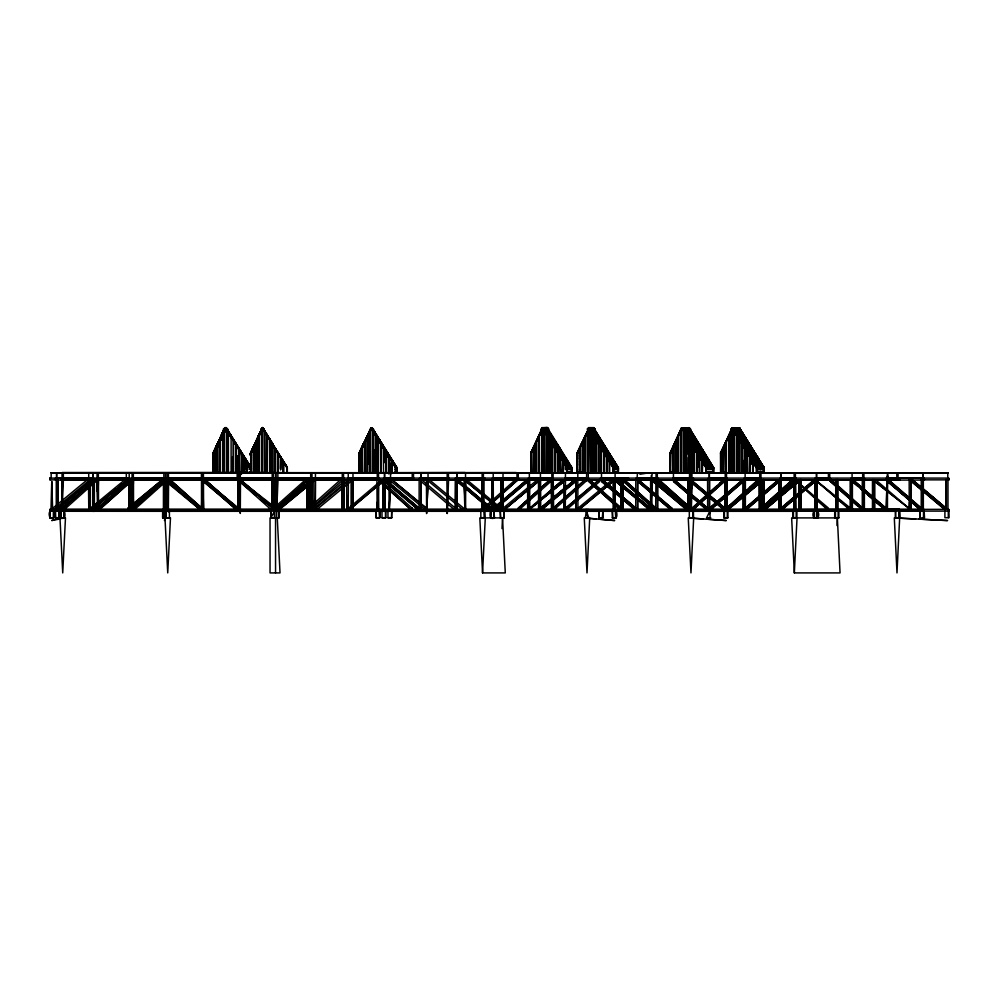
<?xml version="1.0" encoding="UTF-8"?>
<svg xmlns="http://www.w3.org/2000/svg" width="999" height="999" viewBox="0 0 999 999"><rect width="100%" height="100%" fill="white"/><g stroke="black" fill="none" stroke-linecap="round" stroke-linejoin="round"><path stroke-width="1.5" d="M948.463 479.82L948.463 478.096L49.975 478.096L49.975 479.857L56.294 479.857M50.1 517.694L49.975 509.328L56.294 509.328M51.161 478.096L51.174 472.814L52.485 472.814M56.269 511.313L56.269 478.309M57.93 472.914L56.606 472.814L56.606 477.997L57.93 478.096M58.879 517.907L58.991 511.313L58.991 517.907L55.332 517.907M64.373 517.694L64.236 511.088L64.261 517.694C62.188 500.312 68.931 522.502 60.752 517.694L60.752 511.063L60.752 517.907M63.474 508.079L63.474 510.427L63.412 508.079L63.387 510.414L96.728 480.681M63.362 478.096L63.362 472.814L62.05 472.814L62.05 478.096M88.711 472.814L88.736 478.096M97.415 491.595L96.691 478.096L98.476 478.096L98.501 510.427L131.818 480.681L98.414 510.414M128.896 482.817L128.859 509.815L128.921 479.82M131.731 480.756L131.781 478.409L131.781 480.756L131.756 478.421L98.414 508.141L131.781 478.409L98.451 508.079L98.451 510.427L98.501 508.079M133.541 510.427L133.541 508.079L133.541 510.427L166.796 480.681M164.298 478.346L164.298 480.044M165.335 484.09L165.335 481.093L165.185 509.815M166.783 479.857C165.31 477.235 170.13 477.385 168.606 479.82M166.821 480.756L166.758 478.409M169.418 517.694L169.418 511.126M190.772 499.213L201.498 508.254L201.498 479.82M201.873 510.414L201.835 508.079L168.544 478.409L201.873 508.141L201.873 510.414L168.506 480.681L168.544 478.409L168.506 480.681M203.446 478.096L202.123 478.096L201.786 472.814L202.123 511.088L202.722 478.096L203.596 511.088L203.421 472.814M219.88 472.814L220.005 441.82M224.101 472.827L224.113 451.436M224.388 472.814L224.375 432.555M226.736 431.281L227.21 472.814M228.034 431.256L228.284 472.814M236.888 510.427L236.9 508.079L203.596 478.409L203.596 480.756L203.596 478.409L236.925 508.141L236.925 510.414L203.559 480.681M238.474 472.814L238.474 478.096L239.398 478.096L239.373 472.814L239.398 478.096M238.649 480.756L238.649 478.409L271.978 508.141M239.148 472.814L238.661 448.426M239.573 481.318L239.573 509.815L239.573 481.318L248.763 489.135M241.733 472.814L241.733 453.384L241.733 472.814L244.455 472.727M243.144 465.284L242.782 457.167L242.782 465.696M244.443 472.814L244.443 457.767L244.455 472.814L247.228 472.727L247.29 462.35M251.111 472.702L251.111 452.984L251.111 472.702L251.149 453.096L262.4 428.159L287.213 467.807L287.125 472.702M253.996 472.702L253.996 446.815L253.871 472.702L253.833 447.09L253.833 451.61M256.706 440.909L256.706 472.702L256.706 440.909L262.337 428.121L287.35 467.42L277.11 452.322M272.19 478.096L272.19 472.814M307.005 480.756L273.664 510.427L273.664 478.096M274.575 479.857L274.588 478.121M274.962 462.038L274.962 448.326L274.987 472.702M275.699 472.914L275.699 478.096L275.674 472.814M276.76 511.276L276.661 517.907M276.76 480.069L276.76 478.346M277.272 517.907L280.02 572.914L270.042 572.914L270.042 517.907L278.983 517.907L279.008 511.126L279.008 517.694L278.846 511.088L278.883 517.694L270.991 517.907M280.394 468.444L280.394 457.092M280.756 469.692L280.756 457.654L280.482 469.742M307.005 509.59L306.93 478.096L306.93 509.59M308.666 508.141L308.766 478.096L308.691 510.427M310.452 481.318L310.414 509.815L310.389 479.82M311.988 478.096L311.988 472.814M312.138 509.815L312.175 479.82L312.138 510.564M343.681 509.59L343.681 478.096L342.058 478.096L342.033 509.59L342.058 478.096L343.781 478.121L343.781 509.59L343.519 472.814M353.196 509.59L353.196 478.096M369.18 433.004L359.553 453.196L359.49 472.814L359.49 453.084L366.558 437.112L367.794 437.112L370.392 430.169L364.598 442.395L371.341 428.209L396.628 467.982L396.628 472.814L396.578 467.982L371.94 428.271L382.093 444.88M361.975 447.714L361.963 472.814L361.975 447.714L359.503 453.084L365.322 441.009M367.27 436.201L367.27 472.814L367.395 435.926M370.479 429.233L370.479 472.814L370.367 429.458L371.278 428.209L367.407 437.112L369.318 433.329M380.744 444.218L380.744 472.814L380.607 444.018M382.929 509.815L382.929 479.82M384.565 478.096L384.54 472.814M384.815 509.815L384.815 481.318L418.082 509.552L384.815 481.418M378.846 478.409L378.708 480.756L411.925 510.427L412.05 508.079L412.05 510.427L378.846 480.756M413.524 478.096L413.524 472.814M420.904 509.815L420.904 479.82M428.059 478.096L428.034 472.814M448.476 478.096L448.451 472.814M457.005 472.914L457.005 478.096L456.98 472.814M465.546 478.096L465.522 472.814M483.429 478.096L483.404 472.814M484.403 511.088L484.677 517.694L480.831 517.694M491.583 510.564L491.583 508.254L458.279 480.132M494.455 517.907L494.068 511.313L494.068 517.907M500.337 517.907L500.312 511.088L500.699 517.694M501.473 479.595L501.473 509.59L501.51 479.62M503.221 508.091L503.221 478.096M502.01 528.608L502.534 517.907L505.282 572.914L482.554 572.914L479.82 517.907L504.17 517.907L504.083 511.088M516.982 472.814L517.007 478.096M527.834 509.815L527.834 481.318M529.395 509.815L529.395 479.82M531.043 472.702L531.018 453.096L536.038 442.282L531.293 453.096M538.648 479.595L538.648 509.59L538.673 479.62M540.384 509.59L540.434 477.997M551.685 509.59L551.485 478.096L551.485 509.59M553.234 509.59L553.234 478.096L553.434 508.091L586.55 478.421L553.209 508.141L553.234 510.427L586.525 480.756L586.301 478.121M557.966 453.471L557.954 472.702L557.954 453.471M563.249 472.702L563.261 462.038L563.274 472.702L567.594 472.664M577.934 509.59L577.797 472.102M588.199 472.814L588.711 428.334L590.659 431.456L590.634 472.814M590.496 431.256L590.484 472.814L590.496 431.256L590.746 472.814L590.896 431.843M613.573 509.59L613.573 503.596M613.573 500.599L613.573 491.595M613.573 488.598L613.386 480.956L578.908 509.59M615.072 509.59L615.072 478.096L615.309 509.59M612.449 511.063L612.35 517.907C621.453 522.165 613.711 500.087 615.846 517.907M621.003 509.59L621.253 478.096L621.253 508.091L588.049 478.409L621.003 508.079L621.003 510.427L588.049 480.756L621.028 510.414M622.989 509.59L622.989 478.096M635.764 509.815L635.789 479.82M637.499 509.815L637.499 479.82M655.694 509.59L655.943 478.096M656.031 472.814L656.056 478.096M657.33 478.096L657.33 472.814M657.429 509.59L657.429 478.096L655.719 478.121M673.139 446.815L673.114 472.702L673.051 447.09L675.486 441.708L675.499 472.702M675.474 472.702L675.486 441.708L673.014 447.09L673.039 472.702M692.782 517.907L693.381 511.088L693.418 517.907M709.327 509.815L709.327 479.82M723.176 447.989L723.164 472.814L723.638 446.953L723.626 472.814M725.187 481.093L725.187 509.59L725.224 472.814L726.523 472.914L726.498 478.096M725.861 442.095L725.848 472.814L726.335 441.058L726.323 472.814M726.56 509.59L726.56 478.096L726.872 508.091M726.885 506.593L726.885 479.595M739.06 466.62L739.023 438.748M742.257 444.817L742.245 472.814L741.77 444.043L741.733 472.814L741.92 444.218M745.067 509.815L745.067 479.82M752.397 463.936L752.397 460.989M755.094 456.531L754.632 452.784L755.094 453.583M759.627 509.59L759.315 478.096L759.315 509.59M761.051 509.59L761.051 478.096L761.363 508.091L786.213 485.564L761.338 508.141M762.137 508.091L761.825 481.031L727.747 509.602M763.548 509.59L763.548 479.595M763.835 506.593L763.835 479.595M792.756 517.907L792.731 511.088L793.481 511.088L793.443 517.907M794.155 509.59L794.13 472.814M796.902 517.907L796.927 511.088M798.825 509.59L798.825 479.595M800.536 479.62L800.524 509.59L800.499 479.595M800.848 509.59L800.848 479.595M817.869 511.276C821.952 520.566 809.764 520.604 813.735 511.313L814.485 511.313L814.485 517.907M816.533 472.914L816.533 478.096L815.259 478.096L816.533 477.997L816.508 472.814M817.207 517.694L817.17 511.313L817.906 511.313L817.919 517.907M829.719 478.096L829.719 472.814M837.849 509.59L837.849 479.595M836.987 525.549L837.362 517.907L840.059 572.914L794.342 572.914L791.645 517.907L838.873 517.907L838.848 511.063M850.636 510.564L850.624 479.82M852.085 478.096L852.085 472.914L850.798 472.814M852.322 481.318L852.322 509.815L852.347 481.343L884.577 509.552M864.01 511.088L863.923 472.814M864.385 511.088L864.385 478.096L862.287 478.096L862.287 511.088M887.462 509.777L887.499 475.949L885.813 509.777M887.562 472.914L887.562 478.096L887.537 472.814M895.529 517.694L895.529 511.088L895.529 517.694L899.712 517.694L899.5 509.328L899.712 517.694M899.687 479.857L899.5 478.096L899.687 479.857L60.839 479.857M920.191 517.907L920.229 511.313L920.191 517.907L924.387 517.907L924.175 509.552L924.387 517.907M922.926 472.914L922.926 478.096L922.914 472.814M923.638 511.351L923.6 517.907L923.638 511.351L924.35 511.313L898.975 511.088L898.975 517.694M945.928 479.595L945.928 509.59L945.953 479.62M946.278 508.091L946.278 479.595M378.708 480.756L378.721 478.409L412.05 508.079M465.596 509.59L465.659 478.096L464.872 509.59L464.21 487.1M671.703 510.564L671.94 508.254L638.686 480.119M701.985 461.451L701.972 472.702L701.985 461.451L702.235 472.714L702.497 462.25M709.327 510.564L709.327 508.254L742.195 480.132M921.215 510.564L921.228 508.254L921.215 510.564L887.449 481.418L897.114 489.41M224.038 430.257L213.311 453.196L213.486 472.814L213.561 453.196L218.306 442.407L213.087 453.196L218.032 442.395L219.543 442.395L225.936 428.234L225.012 428.234L214.111 453.196L225.437 428.883M650.511 509.59L650.636 478.096L650.936 488.598M687.824 479.595L687.699 509.59L689.435 478.096L689.572 508.091L689.485 478.121M162.725 517.907L162.712 511.063L162.675 517.907L170.479 517.907L167.732 572.914L164.985 517.907L164.448 520.554M165.909 517.694L165.934 511.088L165.884 517.907M168.356 511.925L168.606 478.121M237.437 456.168L237.337 472.814L237.337 456.031M238.636 472.814L238.773 448.601M240.472 482.704L240.297 513.461L239.273 490.397M565.309 509.815L565.484 479.82M813.735 517.907L813.76 511.351M315.584 478.096L315.347 509.59L315.122 499.088M348.189 509.815L348.414 479.82M242.832 465.097L242.907 457.367M706.256 472.702L706.256 467.869L681.793 428.096L670.242 453.096L670.054 472.702L670.878 453.321M383.566 472.814L383.329 448.401M384.852 462.487L384.503 448.401L384.503 462.137M130.682 508.266L130.644 510.551L130.619 481.318L130.644 509.815M348.426 508.266L348.401 510.551L348.489 508.254M411.925 510.427L411.95 508.141M794.155 480.681L793.805 478.409L761.051 508.079L761.013 510.414L793.843 480.681L794.118 478.409L788.498 483.541L794.118 478.409M95.517 480.069L55.457 480.069L55.457 478.309L93.968 478.309M168.494 478.121L168.381 472.814M168.569 509.365L168.494 511.088M491.783 508.304L492.007 493.269M492.057 490.259L492.22 479.732L491.57 509.815M887 509.777L887.499 475.949M50.062 478.121L50.062 479.857L50.012 478.121M50.062 509.365L50.125 517.907M166.646 511.313L55.37 511.276L55.482 517.907L55.37 509.552L199.738 509.552M60.839 478.121L60.752 479.82M60.839 509.365L60.864 517.907M276.698 505.781L277.135 479.632M446.878 478.096L447.277 513.461L447.627 493.469M241.458 474.375L241.87 453.583M270.991 478.121L271.029 479.857L271.129 478.121M270.991 511.088L271.129 509.365M378.808 478.121L378.496 509.59L378.134 488.598M385.602 480.044L385.602 478.309M385.751 511.351L385.726 517.907L381.993 517.907L381.993 511.276M275.162 462.387L275.212 459.44M384.715 462.487L384.503 448.401M752.11 463.948L752.16 461.001L752.235 463.886M691.296 509.59L692.394 478.096L691.845 488.598M97.652 509.59L98.476 478.096M388.848 474.026L388.761 457.167L389.248 457.967M50.986 509.54L51.748 481.506L52.647 509.54M131.818 509.59L132.655 478.096L131.731 478.096L131.781 509.59M133.329 484.09L133.479 478.096L133.541 509.59L132.655 478.096M201.573 508.316L202.298 481.318M314.173 500.599L313.936 509.59L313.836 479.595M346.778 509.815L347.14 496.316M377.322 502.097L377.123 509.59L376.898 478.096L377.959 478.096M564.173 502.31L563.973 509.815L563.761 479.82M651.635 509.59L652.047 494.592M652.135 491.595L652.509 478.096L650.586 509.59M94.231 481.306L93.344 509.727L92.632 479.807L92.62 509.815M165.235 509.815L165.422 503.796M166.021 484.253L166.209 478.234L166.908 509.815M250.874 466.695L251.386 469.043L249.288 469.143L249.288 467.982L250.961 467.982L250.811 472.839L250.724 467.982L225.899 428.209L214.186 453.084L225.15 428.234L213.661 453.184L224.55 428.833L221.266 437.112L224.937 428.284L225.836 428.334L221.915 437.112L225.811 428.271L213.187 453.196L213.262 472.814M376.898 479.857L376.96 478.121M391.571 473.676L391.471 461.55L391.97 462.35M484.403 478.121L484.403 479.857M484.403 509.365L484.328 517.907M376.898 509.365L376.898 511.088M388.012 511.088L391.72 511.088L391.695 517.907L387.987 517.907L387.949 511.088M494.205 480.044L494.205 478.309M447.277 513.461L448.638 478.096L447.889 478.096M62.088 510.389L63.474 478.096L61.713 478.096L61.926 510.389L62.537 478.096L61.713 478.096M276.91 505.781L278.097 478.096L277.16 478.096M426.598 513.461L428.259 478.096L426.598 513.461L426.448 479.632M909.602 502.022L909.252 509.502L909.177 479.595M589.722 517.907L587 572.914L584.265 517.907L614.697 520.554L599.487 519.23M693.681 517.907L690.971 572.914L688.249 517.907L726.348 520.554L706.543 519.18M794.342 572.914L797.04 517.907M899.662 517.907L896.99 572.914L894.305 517.907L947.589 520.554L918.668 519.118M482.554 572.914L485.289 517.907M491.62 509.815L493.219 479.82L493.419 509.815M688.898 493.094L689.685 478.096M691.52 494.592L690.746 509.59L690.509 478.096L692.082 478.096M899.125 509.328L899.038 511.088L899.125 509.328L793.693 509.715L794.342 478.121M480.831 478.121L480.831 479.857M480.931 479.857L480.931 478.121M481.118 478.121L481.218 479.82M480.831 509.365L480.831 517.907M587.986 509.365L588.086 511.063M602.759 511.276L602.809 517.907L598.826 517.907L598.826 511.351L598.826 517.907L602.784 517.907L602.809 511.313L602.31 517.907M586.176 478.121L586.188 479.857M586.176 509.365L586.301 511.088M692.869 478.121L692.869 479.857M692.994 479.857L692.994 478.121M692.869 509.365L692.994 511.063M693.368 479.857L693.381 478.121M710.114 478.346L710.252 480.044M723.975 511.088L723.85 517.907L727.884 517.907L727.909 511.088L727.26 511.088L727.322 517.907M385.464 511.351L385.527 517.907M237.824 447.24L226.723 429.195L251.136 467.732L226.361 428.209L225.025 428.234L214.073 453.221M637.037 478.171L637.512 472.814M689.322 478.121L689.322 479.857M689.472 479.857L689.56 472.814L688.261 472.814M689.797 478.121L689.797 479.857M689.947 479.857L689.947 478.121M689.322 509.365L689.322 517.907M724.45 511.088L724.412 517.907M796.003 479.857L796.016 478.121M795.541 511.088L795.379 472.814M817.244 478.346L817.244 480.069M813.923 480.044L780.806 508.254M923.613 478.346L923.788 480.069L923.8 478.346L886.3 478.096M924.35 480.069L924.175 478.309L924.35 480.069L795.429 480.069M948.276 478.121L948.288 479.857M948.276 509.365L948.313 517.694M948.463 511.088L948.463 509.365L202.997 509.328M949.05 511.126L923.388 511.088M484.852 509.39L516.87 480.681L483.516 510.414L483.553 478.121L481.805 478.096L481.805 509.59M585.339 517.907L586.351 510.664L588.823 517.907M709.565 513.698L709.989 510.889L706.568 517.907L710.639 517.907L706.593 517.907M944.904 511.126L944.904 517.694L949.05 517.694L948.85 509.328L948.85 511.088M862.686 472.814L862.661 477.997L863.948 478.096M896.815 472.814L896.815 478.096L898.076 478.096L898.051 472.814M909.889 472.914L911.175 472.814M946.503 472.914L947.776 472.814L947.764 478.096M759.715 472.814L759.665 509.59M760.963 478.096L760.963 472.814M795.404 477.997L795.853 511.088M799.437 472.914L800.736 472.814M690.684 472.814L690.684 478.096M691.945 478.096L691.97 472.814M709.315 478.096L709.315 472.814L709.34 477.997M745.117 478.096L745.142 472.914M97.065 472.814L97.04 478.096L98.339 478.096L98.339 472.814M377.272 472.814L377.272 478.096M378.534 478.096L378.534 472.814M384.54 478.096L384.565 472.914M390.534 478.096L390.559 472.814M412.237 472.814L412.212 478.096M419.48 472.914L420.791 472.814L420.791 478.096L420.791 472.814M447.177 472.814L447.177 478.096M482.142 472.814L481.993 508.091M493.206 478.096L493.206 472.814M518.269 478.096L518.269 472.814M529.345 478.096L529.345 472.814M553.109 478.096L553.134 472.814L551.848 472.814L551.848 478.096M565.434 478.096L565.459 472.814M576.485 472.914L577.797 472.814M586.65 472.814L586.525 480.756M600.224 472.914L601.535 472.814M601.51 478.096L601.473 448.988M615.097 478.096L615.122 472.814M126.299 472.814L126.299 478.096M133.354 478.096L133.354 472.814M163.861 472.814L163.861 478.096M165.484 472.814L165.484 478.096M167.12 472.814L167.12 478.096M201.436 472.814L201.411 478.096L202.123 478.096M277.859 478.096L277.859 472.814M310.689 472.814L310.677 478.096M342.257 472.814L342.257 478.096M348.251 478.096L348.251 472.814M352.972 478.096L352.972 472.814M250.724 472.814L250.911 453.096L256.019 442.232L250.799 453.096L261.251 430.094L250.537 453.096L261.176 430.032L258.579 437.013M828.034 509.253L828.408 508.079L793.243 478.284L828.408 510.427L793.243 478.284M719.492 483.516L725.174 478.421L692.045 508.141L692.082 510.427L725.174 480.681L692.357 510.414L692.382 508.079L717.232 485.564M743.343 481.418L727.222 495.492M677.909 437.013L676.311 440.971L677.559 438.324M256.593 440.971L261.251 429.97L250.674 453.096L262.55 428.221L287.325 467.744L262.725 428.096L258.242 437.212M364.573 442.245L370.904 428.284L359.165 453.196L364.385 442.395L359.415 453.221L363.936 443.743L361.613 449.15M599.85 481.418L566.645 509.54M225.374 428.209L232.68 439.635L225.637 428.209L213.786 454.07L225.637 428.271M306.93 478.409L306.93 480.756L307.005 478.409L273.701 508.141M341.958 480.756L308.666 510.414M721.266 453.196L725.774 442.819M737.562 428.209L732.105 428.334L731.643 429.483L731.605 472.814L731.643 429.483L732.317 428.209L726.186 442.145M679.283 434.215L681.705 428.708L678.496 435.614M723.276 449.138L725.062 445.092L723.239 449.125M258.379 437.013L262.637 428.159L273.089 444.78L262.687 428.146L272.814 444.78L262.612 428.159L255.894 442.07L262.55 428.221L287.213 467.807L262.325 428.121L250.924 453.096L258.504 436.963M369.393 433.017L367.47 437.112L371.378 428.284L359.528 453.196M539.435 435.589L542.469 428.708L538.623 437L542.469 428.708M214.76 472.814L214.81 453.084L212.974 453.196L224.525 428.883L220.779 437.075C225.524 426.111 226.785 425.849 221.154 437.112L224.763 428.783M213.561 472.814L213.524 453.084L218.431 442.432L213.311 453.196L218.569 442.395L213.311 454.07L218.157 442.395M221.853 437.112L225.612 428.234L228.771 433.504M261.238 430.094L257.954 437.013L262.537 428.221L287.125 467.869L263.374 429.145M359.24 472.814L359.303 453.196L363.936 442.819M364.41 442.395L360.115 453.184M364.123 443.693L359.54 454.07L361.351 450.174M367.582 437.112L370.304 430.806M367.932 437.112L369.605 433.341M538.598 437.013L542.257 428.733L538.948 437.013M540.521 433.229L542.769 428.171L544.093 428.096L568.606 467.869L569.28 467.619M540.634 433.204L542.907 428.121L544.118 428.221M543.681 433.204L544.805 430.669M544.068 433.229L545.329 430.669M544.555 433.229L545.679 430.694M671.291 451.748L675.848 442.282M218.369 442.395L213.299 453.196L218.094 442.395M224.363 428.821L220.554 437.112L224.425 428.783L220.604 437.112L222.053 437.112M225.549 428.234L213.661 453.184L225.674 428.234L214.036 453.196L226.436 428.209L224.688 428.234L212.7 454.62L224.763 428.234L213.411 453.221L224.975 428.334L228.334 433.841M225.15 428.234L221.453 437.112L225.362 428.783M256.755 440.771L262.337 428.121L250.337 453.958L262.45 428.171L250.974 453.121M367.045 437.112L371.141 428.234L395.866 467.982M218.157 443.743L213.923 453.196L218.818 442.395L213.611 453.196L218.893 442.395L213.449 453.196M250.549 453.096L255.719 442.295L250.786 453.059M312.175 508.329L345.617 480.107M346.74 481.418L313.261 509.577M364.398 442.395L359.278 453.196L364.086 442.395M534.303 446.341L536.113 442.282L531.206 453.096L542.619 428.221L543.868 428.221L568.356 467.869L569.03 467.619M580.144 447.802L577.534 453.196L577.559 472.814M729.245 435.851L731.518 430.769M94.356 508.329L127.797 480.107M359.403 453.196L370.629 428.783M366.72 438.111L371.128 428.296L366.883 437.112L369.992 430.169M256.855 440.547L262.475 428.171M367.17 437.112L370.342 430.169L366.683 438.299L371.128 428.271M367.157 438.086L370.417 430.769M720.766 453.196L732.017 428.284L734.09 431.456L734.09 472.814M219.193 442.407L214.298 453.196L225.674 428.234M219.405 442.382L214.51 453.184L214.573 472.814M261.813 428.683L249.875 455.032L262 428.783M313.886 481.031L279.196 509.59L313.923 480.956M366.471 438.062L370.891 428.296L395.629 467.982L395.754 472.814M582.429 442.395L577.26 453.196L582.18 442.395L577.347 453.196L577.322 472.814M52.697 508.304L87.338 479.745M90.222 508.379L124.9 479.745M126.036 480.956L91.396 509.602L116.471 488.861M220.692 437.112L224.488 428.783M221.628 435.552L224.138 430.032M251.099 453.096L262.45 428.171L256.593 440.671M226.011 428.234L214.51 453.184L219.006 443.743M250.624 453.084L261.313 430.169M359.178 453.196L364.123 442.395M363.486 445.054L365.347 440.984M541.321 431.506L542.107 428.683M580.007 447.802L577.534 453.196L588.973 428.234L613.398 467.982L613.374 472.814M583.304 440.921L589.06 428.296L577.235 453.196L589.06 428.296M682.142 428.096L681.368 428.121L669.979 453.096L670.966 453.096M681.93 428.221L670.379 453.096L681.368 428.121M688.598 429.295L689.36 428.096L713.686 467.744L713.723 472.702M720.878 453.084L720.878 472.814L720.841 453.084L732.267 428.234L756.505 467.982L756.543 472.814M725.749 442.819L720.491 453.196L720.566 472.814M731.718 430.157L728.234 437.774L731.53 430.07L731.368 472.814M721.141 453.196L724.924 444.905M367.407 437.112L369.305 433.004L367.345 437.112M530.769 472.702L530.769 453.096L542.157 428.121L544.58 428.096L569.068 467.744M530.919 453.096L542.407 428.121L543.643 428.121L567.532 466.533M530.956 453.096L542.757 428.196L530.644 453.096M544.093 433.241L545.254 430.731M546.878 429.295L547.614 428.096L572.077 467.744L571.89 472.702M581.505 445.092L582.667 442.395M586.313 434.602L589.198 428.334M213.249 453.196L224.463 428.883L220.604 437.112L224.55 428.833L225.25 428.883M218.569 442.395L213.586 453.196L218.032 443.743M218.581 442.095L221.79 435.127M224.001 430.307L224.5 429.233M262.337 428.121L250.799 453.096L255.944 442.058M361.75 449.051L364.41 443.494M371.441 428.234L365.684 440.721L370.279 431.044M367.207 437.999L370.392 431.093M367.132 438.349L369.88 432.392M366.92 439.385L370.105 432.48M734.053 431.456L732.142 428.334L720.491 453.196L731.98 428.883M224.912 428.334L212.7 454.62L224.688 428.234M221.703 437.075L225.212 428.783M363.911 442.819L359.078 453.196L360.264 453.196M362.55 447.577L364.36 443.693M228.596 433.616L225.299 428.334L221.041 437.125L225.237 428.334L228.709 433.616M367.694 437.1L369.468 433.329M540.372 433.229L542.769 428.171M544.954 430.731L543.918 433.229M544.28 433.241L545.491 430.731M679.145 434.265L681.743 428.808M225.449 428.284L221.191 437.112L225.037 428.883M224.937 428.833L220.991 437.112L224.313 430.257M588.174 429.458L588.711 428.334L613.186 467.982L613.136 472.814M681.693 429.433L679.145 434.49M92.62 481.418L59.203 509.577M128.921 481.418L95.442 509.577M88.499 481.031L53.871 509.59M278.034 508.304L312.662 479.745M315.647 508.304L350.212 479.745M370.179 430.257L366.82 437.112L371.328 428.209M483.516 508.141L516.87 478.421L516.833 480.756M551.71 480.681L518.356 510.414L518.394 508.079L551.498 478.409L551.698 479.557M553.209 508.141L553.234 510.427M711.213 467.619L686.95 429.145L711.663 467.619M493.481 510.564L493.294 508.254L526.485 480.132M255.694 442.282L258.441 436.988M219.018 442.395L221.079 438.436M274.513 511.088L274.575 517.694L274.588 511.063L270.991 517.694L271.066 511.088L271.129 517.907M746.515 509.54L779.407 481.343L746.203 509.54M370.367 429.458L370.354 472.814M545.641 428.221L570.104 467.869L546.478 429.021M391.72 511.088L391.496 517.907M681.593 427.884L689.335 427.709L690.484 429.32L682.916 429.32L681.593 427.884L689.335 427.709M732.117 427.634L730.781 429.433L732.279 427.809L739.797 427.809L732.279 427.809M542.382 427.535L541.033 429.32L542.544 427.709L547.589 427.709L548.838 429.233L547.427 427.884L542.532 427.884L547.427 427.535L542.544 427.709M593.731 427.997L595.242 429.258L593.743 427.634L588.698 427.634L587.175 429.258L588.861 427.809L593.906 427.809L588.698 427.997L590.521 429.133L614.672 467.982L615.347 467.732M223.389 429.258L224.875 429.433L226.398 427.809L223.389 429.258L224.925 427.634L226.236 427.634L227.747 429.258L224.912 427.997M226.236 427.634L224.875 429.433M370.904 427.997L372.24 427.809L373.414 429.433L370.904 427.997L372.227 429.433L373.589 429.258M262.562 427.535L261.001 429.158L262.562 427.535L264.073 429.158L262.55 427.884M226.623 429.258L250.936 467.857L226.623 429.258L249.912 466.458M554.42 444.78L552.484 444.78L566.733 467.42L568.443 467.42L544.343 429.071L554.083 444.767M682.916 429.32L690.659 429.158M761.363 510.427L794.118 480.756M726.847 508.141L747.202 489.66M749.487 487.649L759.665 478.421L726.573 508.079L726.573 510.427L759.665 480.681M726.535 510.414L759.352 480.681L744.205 493.531M518.356 508.141L551.685 478.409L518.556 508.141L518.556 510.414L518.394 508.079L518.394 510.427M63.412 508.079L96.778 478.421L96.753 480.756L96.741 478.409L63.436 508.141L63.412 510.427M273.664 510.427L306.968 480.681M308.728 508.141L341.995 478.421M529.42 509.415L562.699 480.119L529.582 508.266L562.712 482.38L529.42 509.415L563.748 481.418M277.06 509.565L310.851 480.482L275.849 508.266L275.899 510.564M709.602 508.329L741.333 481.143M710.501 509.552L743.643 481.418M710.813 509.552L724.887 497.502M777.921 480.132L745.067 508.254L745.067 510.564M745.341 508.329L759.44 496.203M761.787 494.23L778.233 480.132M781.081 508.329L812.799 481.143M781.942 509.54L815.147 481.343L815.184 509.815L815.147 481.343L782.254 509.54M493.456 508.329L525.499 481.143M494.48 509.552L527.872 481.343L494.642 509.54M90.185 481.131L58.054 508.329L91.433 480.119L58.092 508.254L58.029 479.82L58.092 510.564M130.582 508.329L164.023 480.119M134.103 507.629L156.88 488.449M159.253 486.438L164.098 482.317M348.464 508.329L381.768 480.119M349.55 509.577L382.992 481.343L349.625 509.552M727.747 507.317L741.845 495.504M728.034 507.392L736.288 500.424M738.636 498.451L742.157 495.504M762.125 481.031L728.059 509.602L762.162 480.956M763.548 508.304L797.627 479.732M768.543 504.433L772.09 501.411M774.425 499.488L779.133 495.504M781.493 493.568L794.43 482.717M764.722 509.602L798.8 481.031L799.113 509.59M799.1 481.031L765.034 509.602L799.15 480.956M373.451 430.557L396.978 467.732L373.077 429.133M503.034 508.304L537.45 479.732M504.195 509.59L538.673 480.956L538.836 509.59M574.812 479.732L540.384 508.304L574.837 479.745M540.546 508.379L573.838 480.731M541.57 509.602L576.186 481.031L576.186 509.59M612.2 479.745L577.934 508.304M579.12 509.602L613.548 481.031M817.132 511.351L817.17 517.907M541.733 509.59L575.998 481.031M118.869 486.888L122.452 483.928M161.164 480.719L127.785 508.379L162.45 479.745M131.369 507.617L163.649 480.956M300.774 489.622L303.172 487.649M316.783 509.602L351.473 480.956M280.731 504.42L310.814 480.444M382.08 444.992L372.165 428.209L396.84 467.857L372.04 428.209M232.842 439.572L226.086 429.258L250.986 467.857L227.223 429.133M226.423 429.133L231.818 438.261L226.161 429.17L230.007 435.601M250.899 467.794L226.985 429.195M287.325 472.702L287.325 467.869L278.409 453.733M681.793 428.096L705.981 467.869L706.018 472.702M683.154 429.145L693.119 444.78M684.178 429.021L708.553 467.619M684.74 429.145L709.003 467.619M686.263 429.145L710.901 467.619M733.728 429.258L757.941 467.982M734.103 429.258L758.116 467.857M735.926 429.258L760.052 467.857M736.675 429.258L760.788 467.857M736.75 429.258L761.775 467.732M756.643 467.857L761.937 467.857L738.186 429.258M739.01 429.258L748.888 444.88M706.118 467.744L713.723 467.869L689.16 428.221M706.256 467.869L682.966 429.021M709.765 467.619L685.639 429.021M710.139 467.619L685.701 429.021M711.388 467.744L687.712 429.145L712.05 467.619L687.911 429.021L712.424 467.619M713.186 467.619L689.06 429.021M713.561 467.619L713.136 472.702M757.242 467.732L756.443 467.982L756.443 472.814M756.78 472.814L756.78 467.982L757.617 467.732M757.991 467.732L757.192 467.982L733.278 429.258L757.367 467.857M759.877 467.732L735.826 429.133M760.639 467.732L736.513 429.133L760.589 467.982M732.105 428.334L756.468 467.982L762.15 467.732L738.398 429.133M764.16 467.857L763.885 472.814L763.948 467.982L739.485 428.209L764.16 467.857L740.222 429.17L763.96 467.732L763.611 472.227M543.943 429.021L543.956 429.145M544.255 429.145L568.831 467.869M544.967 429.145L570.042 467.619M545.466 429.145L569.867 467.869L570.541 467.619M571.403 469.043L546.928 428.221L571.878 467.869L572.115 472.702M545.729 429.145L544.455 429.145M547.752 429.145L546.478 429.145L570.841 467.744L546.278 429.145L570.192 467.682M588.886 428.209L613.648 467.982L613.623 472.814M590.821 429.258L615.097 467.857M591.021 429.258L615.421 467.982L616.096 467.732M591.283 429.258L615.684 467.982L616.308 467.732M591.833 429.258L615.896 467.857M592.032 429.258L616.445 467.982L592.295 429.133M592.844 429.258L617.12 467.732L592.744 429.133M594.068 429.133L618.331 467.732M543.081 428.096L567.507 467.619L566.92 472.739L566.833 467.869L572.077 467.744M569.78 467.619L545.217 429.021M570.629 467.869L571.303 467.619M571.391 467.869L572.065 467.619M613.374 467.982L614.073 467.732M614.135 467.982L614.835 467.732M616.158 467.982L616.858 467.732M593.93 428.209L618.393 467.857L618.194 472.814M249.862 467.982L239.298 449.775M250.487 469.143L251.061 467.732M396.041 467.732L395.504 472.814M395.629 467.982L396.391 467.732M396.041 467.982L396.703 467.732M263.624 429.021L273.376 444.78L272.34 444.78L275.524 449.812M622.989 478.409L622.752 480.756L655.719 510.414L655.694 508.079L622.714 478.421L655.981 508.141M226.161 429.17L232.68 439.622M763.973 467.769L740.184 429.27L763.96 467.732M657.404 478.421L690.634 508.079L657.404 478.421L657.442 480.756L690.634 510.427L690.634 508.079M857.08 505.307L829.769 480.756L829.769 478.409L862.699 508.141M749.637 444.88L747.926 444.88L738.935 429.607M59.977 517.907L62.725 572.914L65.472 517.907L59.977 517.907L51.686 520.554L60.877 518.793M568.531 467.744L554.258 444.78M670.217 453.071L670.566 472.664M92.62 511.313L94.381 511.313M651.061 472.814L639.61 473.776L652.372 472.814L651.473 478.171L651.273 475.487M280.794 472.614L278.072 472.702L278.072 453.271L277.71 472.702L277.71 452.672M707.18 472.702L709.927 472.627M378.808 509.328L378.708 511.088M371.528 472.814L374.026 472.777M342.52 478.109L343.756 478.121L273.514 478.096L273.489 472.814L947.776 472.814M481.805 478.096L483.553 478.121M568.256 472.702L572.577 472.664M602.472 478.346L602.385 480.069M693.256 511.088L693.418 517.694L689.322 517.694M947.976 478.121L947.976 511.088M379.533 511.088L379.757 517.907L376.049 517.907L376.049 511.088L376.024 517.694L379.782 517.694L379.533 511.088L379.533 517.694M901.747 472.739L948.138 472.814L61.988 472.639L378.084 472.752M312.699 472.814L465.047 472.564M516.183 472.564L390.459 472.764M201.498 478.321L202.372 478.309M853.146 480.119L886.138 508.329L853.483 480.132M546.94 428.121L547.614 428.096M689.36 428.096L713.348 467.744L713.486 472.702M738.348 428.209L739.073 428.209M588.386 428.883L576.96 453.196L578.034 453.196M593.006 429.133L616.907 467.857L613.149 467.982L618.431 467.982L618.431 472.814M733.928 429.133L757.567 467.982M734.69 429.133L758.666 467.982M737.637 429.133L761.513 467.857M226.249 429.433L227.747 429.258M595.242 429.258L590.009 429.258L614.41 467.982M681.093 429.283L681.093 472.702M734.864 429.258L758.703 467.982M692.295 444.78L694.23 444.78L685.202 430.394L693.88 444.78M381.543 444.88L382.779 444.88M602.085 444.88L604.033 444.88M251.111 453.321L251.361 455.457M213.561 453.421L214.997 453.421L214.997 455.556L213.561 455.556M359.54 453.421L360.614 453.421M577.559 453.421L577.559 455.556M213.324 455.432L214.76 455.432M359.303 455.432L360.614 455.432M359.54 455.556L360.614 455.556M213.561 455.806L214.997 455.806L214.997 458.279L213.561 458.279M250.874 455.819L251.361 458.166M359.54 455.806L360.614 455.806M577.559 455.806L577.559 458.279M213.324 455.931L214.76 455.931M359.303 455.931L360.614 455.931M213.324 458.154L214.76 458.154M359.303 458.154L360.614 458.154M359.54 458.279L360.614 458.279M213.561 458.516L214.997 458.516L214.997 460.989L213.324 460.864M250.874 458.541L251.361 460.889M359.54 458.516L360.614 458.516M577.559 458.516L577.322 460.864M213.324 458.641L214.76 458.641M359.303 458.641L360.614 458.641M359.303 460.864L360.614 460.864M213.561 461.238L214.997 461.238L214.997 463.711L213.324 463.586M250.874 461.251L251.111 463.611M359.54 461.238L360.614 461.238M577.559 461.238L577.322 463.586M213.324 461.363L214.76 461.363M359.303 461.363L360.614 461.363M359.303 463.586L360.614 463.586M213.561 463.948L214.997 463.948L214.997 466.433L213.324 466.296M250.874 463.973L250.874 466.196M359.54 463.948L360.614 463.948M577.559 463.948L577.322 466.296M213.324 464.085L214.76 464.085M359.303 464.085L360.614 464.085M359.303 466.296L360.614 466.433M213.561 466.67L214.997 466.67L214.997 469.143L213.324 469.018M359.54 466.67L360.614 466.67L359.303 466.795M213.324 466.795L214.76 466.795M577.322 466.795L577.322 469.018M249.101 467.52L250.062 467.52M707.891 467.42L706.006 467.42L701.947 460.751M570.754 467.619L545.616 428.096L570.292 467.744M614.285 467.732L589.959 429.133L614.123 467.857M615.546 467.732L614.897 467.982L590.771 429.133M709.315 467.619L685.052 429.145L709.178 467.744M712.737 467.619L688.473 429.145M758.753 467.732L734.49 429.258M759.44 467.732L735.177 429.258L759.302 467.857M760.189 467.732L736.713 430.544M761.325 467.732L737.262 429.133M287.325 467.869L287.125 469.043M395.716 467.857L396.478 467.857M567.057 468.918L571.89 468.918M706.256 468.918L713.386 468.918M359.303 469.018L360.614 469.143M396.815 469.018L395.267 469.143L395.267 467.982L396.878 467.982L396.815 472.814M571.64 469.043L566.82 469.043L567.145 467.919L542.619 428.221M613.136 469.143L618.206 469.018M706.018 469.043L713.136 469.043M756.78 469.018L763.848 469.018M213.561 469.393L214.997 469.393L214.997 471.865L213.324 471.74M249.288 469.393L250.724 469.393M287.125 469.28L287.125 471.753M359.54 469.393L360.614 469.393M396.578 469.393L395.267 469.393L395.267 471.865L396.815 471.74M566.82 469.28L571.64 469.28M577.559 469.393L577.322 471.74M613.136 469.393L617.956 469.393M706.018 469.28L713.136 469.28M756.78 469.393L763.611 469.393M213.324 469.518L214.76 469.518M359.303 469.518L360.614 469.518M395.504 469.518L396.815 469.518M567.057 469.405L571.89 469.405M613.374 469.518L618.206 469.518M706.256 469.405L713.386 469.405M756.78 469.518L763.848 469.518M567.057 471.628L571.89 471.628M706.256 471.628L713.386 471.628M359.303 471.74L360.614 471.865M566.82 471.753L571.64 471.753M613.136 471.865L618.206 471.74M706.018 471.753L713.136 471.753M756.78 471.865L763.848 471.74M251.111 472.003L251.386 472.702M287.125 472.003L286.85 472.702M571.64 472.003L566.82 472.003L566.82 472.702M670.641 472.003L670.878 472.702M706.018 472.003L713.136 472.003M213.324 472.227L214.997 472.102L214.997 472.814M251.149 472.127L249.288 472.102L249.288 472.814M359.303 472.227L360.851 472.102L360.851 472.814M396.815 472.227L395.267 472.102L395.267 472.814M531.006 472.127L535.826 472.127M567.057 472.127L571.89 472.127M577.322 472.227L582.38 472.102M613.136 472.102L618.206 472.227M670.404 472.127L677.522 472.127M706.256 472.127L713.386 472.127M720.916 472.227L726.373 472.227M756.543 472.102L763.848 472.227M263.711 472.564L50.961 472.752L271.965 472.789M873.163 472.814L874.45 472.914M97.028 478.309L129.383 478.309M133.978 478.309L166.346 478.309M168.918 478.309L236.713 478.309M239.785 478.309L272.153 478.309M348.102 478.309L377.897 478.309M383.541 478.309L413.211 478.309M419.38 478.309L447.477 478.309M455.269 478.309L483.304 478.309M492.132 478.309L518.618 478.309M528.221 478.309L552.684 478.309M564.81 478.309L587.225 478.309M600.374 478.309L628.696 478.309M635.926 478.309L657.567 478.309M673.026 478.309L691.57 478.309M708.141 478.309L725.898 478.309M743.98 478.309L760.189 478.309M779.832 478.309L795.429 478.309M815.284 478.309L829.395 478.309M850.873 478.309L863.998 478.309M347.615 478.309L348.426 478.321M516.833 478.409L516.645 480.756M923.388 479.857L949.025 479.857L948.85 478.096L948.85 479.857M98.564 480.069L130.931 480.069M133.978 480.069L164.798 480.069M170.467 480.069L202.822 480.069M205.894 480.069L340.297 480.069M343.419 480.069L376.198 480.069M380.881 480.069L549.675 480.069M552.684 480.069L656.518 480.069M659.115 480.069L723.726 480.069M726.835 480.069L758.016 480.069M760.039 480.069L792.457 480.069M588.299 480.756L587.924 430.032M490.734 501.723L465.721 481.031M723.701 509.602L689.685 481.031M421.029 481.418L454.308 509.552M455.357 508.266L455.394 510.551L455.519 479.845L455.394 509.815M59.278 509.328L200.662 509.328M202.809 509.552L270.604 509.552M274.737 509.552L307.655 509.552M310.639 509.552L481.743 509.552M484.802 509.552L619.417 509.552M622.389 509.552L760.189 509.552M762.687 509.552L884.115 509.552M887.037 509.552L919.717 509.552M862.661 510.427L829.769 480.756M132.605 511.088L133.541 511.088M921.016 511.088L49.975 511.088L49.95 517.907L53.646 517.907L49.95 517.694C46.229 508.254 57.043 508.079 53.609 517.694L53.584 511.088L53.471 517.907M168.918 511.313L270.604 511.313M273.676 511.313L376.336 511.313M379.32 511.313L794.33 511.313M896.315 511.313L796.178 511.088L796.215 517.907M55.332 517.694L59.028 517.694M382.018 517.694L385.726 517.694M387.962 517.694L391.72 517.694M500.312 517.694L504.195 517.694M585.314 517.694L589.273 517.907M612.325 517.694L616.321 517.694M723.825 517.694L727.909 517.694M792.731 517.694L796.927 517.694M838.898 517.694L834.702 517.694L834.702 511.088L835.451 511.088L835.414 517.907M726.56 478.096L724.862 478.096L724.849 509.59M201.411 478.096L203.596 478.096M504.195 511.088L503.846 517.907M586.563 479.857L586.625 477.997M615.309 481.031L649.325 509.602M637.749 509.815L637.749 481.318L670.516 509.552M612.325 511.088L612.799 517.907M652.497 481.031L686.513 509.602M945.891 508.304L912.025 479.745L946.265 508.304L922.939 488.598M565.684 508.266L598.701 480.132L565.496 508.254L565.496 510.564M343.756 478.121L341.995 478.121L342.058 509.59M390.646 481.031L425.337 509.59M911.263 511.088L909.19 511.001L910.888 511.088M900.399 518.219L915.621 518.968M694.342 518.331L703.496 518.968M590.359 518.444L596.44 518.968M546.79 428.184L571.64 467.869L571.64 472.702M553.234 478.096L553.421 508.091M603.234 444.88L593.806 429.133M542.157 428.121L560.327 457.267L560.314 472.702M541.92 429.295L541.883 472.702M552.285 443.494L542.957 428.159L553.346 444.78M241.558 481.443L275.112 507.38M909.527 508.753L874.187 481.031L909.54 508.753L875.549 479.745M815.359 479.957L850.636 508.266M207.692 482.692L238.761 508.379M204.083 481.943L232.767 505.656M192.795 501.411L201.161 508.304M165.31 480.956L199.987 509.59M466.758 479.745L501.348 508.379M500.287 509.59L493.007 503.658L500.124 509.602M465.596 481.031L490.609 501.723M429.283 479.745L463.873 508.379M428.221 480.956L462.687 509.59M393.156 480.719L426.498 508.304L391.808 479.745M192.819 501.461L201.186 508.379M692.02 480.731L725.174 508.379L691.77 480.731M689.447 481.031L723.988 509.59M657.23 482.692L684.402 505.357M652.472 480.956L685.614 508.603M616.47 479.745L650.799 508.379M616.246 479.732L650.511 508.304M615.284 480.956L635.414 497.739M637.774 499.712L648.426 508.603M254.745 492.632L257.143 494.63M260.727 497.627L263.124 499.612M266.721 502.609L269.118 504.607M850.261 509.415L815.309 479.97L849.45 509.54M913.598 480.719L920.603 486.625M945.091 509.602L910.863 480.956L944.754 509.59M459.627 481.131L491.708 508.266M457.117 481.418L490.521 509.552L458.404 482.355M422.09 480.119L455.494 508.266M385.976 480.132L419.305 508.329L385.876 480.119M274.126 508.266L240.759 480.119L274.163 508.329M251.074 491.083L256.256 495.492M261.014 499.512L265.784 503.521M206.83 482.13L237.812 508.254L237.812 510.564M203.259 481.418L236.626 509.552M169.318 481.131L178.858 489.16M183.629 493.181L188.399 497.202M194.605 502.485L201.536 508.329M168.132 482.417L200.374 509.577M707.916 508.329L674.625 480.119L707.642 508.254M706.48 509.54L673.401 481.343L706.73 509.59M692.757 511.088L692.782 517.694M638.648 480.132L671.703 508.254M654.258 495.492L637.749 481.418M657.804 498.464L670.804 509.54M636.038 508.329L602.996 480.119L636.001 508.254M602.747 480.119L635.764 508.266L635.764 510.564M618.319 495.492L601.56 481.418L634.577 509.552M620.679 497.502L634.865 509.54M890.134 481.143L921.627 508.329M888.586 480.144L921.253 508.329M887.824 481.418L897.139 489.46M899.462 491.471L904.12 495.492L899.45 491.421M872.152 498.464L867.482 494.43L884.939 509.552M874.475 500.474L884.977 509.54M238.611 480.681L271.978 510.414L271.978 478.096L271.94 510.427M657.654 480.681L687.25 507.342M654.832 509.39L622.989 480.756M829.719 478.421L862.324 508.141M830.132 480.756L830.119 478.409L830.132 480.756L858.166 506.343M483.716 478.121L483.741 508.091M162.725 511.126L162.7 517.694L169.405 517.907M371.066 427.809L372.415 429.258M588.698 427.634L590.197 429.258M689.173 427.884L690.484 429.32M681.755 427.709L683.091 429.158M484.602 511.088L484.715 517.907M383.154 447.402L386.401 452.447M388.024 454.97L389.635 457.492M391.258 460.015L396.116 467.582L382.23 444.88M693.019 446.029L706.693 467.42M373.464 430.557L382.517 444.88L372.839 429.17M242.108 454.945L247.677 463.748M245.816 461.238L247.415 463.748M241.421 454.945L246.99 463.748M241.945 456.206L247.515 465.01M603.796 444.88L618.056 467.52L616.346 467.52L613.96 463.748M603.908 446.141L605.494 448.651M607.067 451.173L613.411 461.238M614.984 463.748L617.37 467.52M593.281 429.607L617.032 467.52M602.884 446.141L604.47 448.651M606.043 451.173L612.387 461.238M555.094 447.29L567.757 467.42M567.42 467.42L553.171 444.78L567.295 467.807L567.057 472.702M382.567 444.88L372.739 429.27L382.367 444.88M231.131 437.038L232.779 439.647L231.069 437.062M225.949 429.545L228.359 433.379M228.296 433.429L225.899 429.607L228.272 433.379M683.141 429.495L692.694 444.78L683.328 429.383M543.643 428.221L553.983 444.78L543.568 428.096M273.601 446.053L276.81 451.173M552.947 444.78L567.295 467.807L542.832 428.096M239.323 449.787L250.549 467.757L239.41 449.812M235.814 444.667L234.216 442.107L235.752 444.68M244.181 458.841L241.87 454.932L247.814 463.923M247.515 463.998L241.683 454.77M693.543 444.78L684.814 430.719L693.269 444.78M234.303 442.27L236.726 446.166L234.228 442.045M239.161 450.074L240.771 452.672M242.382 455.282L250.474 468.294L239.261 450.012M241.97 454.882L244.368 458.728M245.966 461.301L247.552 463.873M243.269 457.967L242.769 457.167L243.032 465.684M748.226 444.88L738.773 429.133L748.501 444.88M738.186 429.62L760.539 465.759L738.386 429.495M683.491 429.508L692.956 444.805L683.678 429.383M373.077 431.843L375.549 435.839L375.424 472.814L375.412 435.639M226.111 428.209L250.786 467.982M233.067 440.097L250.462 467.982M236.214 445.392L238.674 449.35M241.071 453.321L247.74 464.011M225.175 428.334L228.247 433.616M701.56 448.501L699.1 444.505L701.535 448.501M593.681 428.209L618.181 467.857M593.493 428.334L617.956 467.982L617.956 472.814M591.733 429.133L615.933 467.982M546.603 428.096L571.103 467.744M543.319 428.096L553.671 444.78M226.698 430.519L229.882 435.664M247.365 463.986L245.766 461.413L247.427 463.948M749.362 444.88L739.909 429.133L764.198 467.982L764.198 472.814M739.485 429.483L749.025 444.88M738.773 429.133L748.651 444.88M738.011 429.133L761.688 467.982M734.889 432.292L756.817 467.982M688.598 428.096L712.986 467.744M688.673 429.021L712.599 467.744M686.837 429.021L710.651 467.744M709.939 467.744L686.013 429.021L710.252 467.744M684.565 429.021L708.416 467.744M684.477 429.383L708.166 467.869M683.803 429.021L693.643 444.78M683.728 429.021L693.393 444.78M272.939 444.78L262.749 428.096L273.089 444.78M693.031 446.103L700.324 458.091M593.706 428.334L595.616 431.456M228.384 431.843L230.894 435.951L228.396 431.843L228.434 472.827M593.468 429.483L602.834 444.88M709.515 461.451L710.052 462.387L709.54 461.451M690.384 508.079L690.384 510.427M540.409 472.814L540.584 508.091M503.009 472.814L503.034 509.59M132.093 478.096L132.068 472.814L129.196 472.814L129.196 478.096M587.936 472.914L587.787 430.307M586.351 510.664L587.312 516.283M463.923 479.595L465.522 509.59M310.464 479.82L312.063 509.815M97.964 502.097L98.364 509.59M166.796 478.121L168.207 510.389M165.285 481.318L166.296 509.815M749.824 457.205L750.299 472.814L750.299 458.004M651.286 500.599L651.548 509.59M131.731 478.096L132.368 502.097M96.753 478.096L97.577 509.59M89.498 482.592L89.386 478.096L88.786 509.59L88.549 488.598M89.585 485.589L90.222 509.59L90.21 485.601M690.509 478.096L691.233 509.59M910.751 481.093L911.238 509.59M751.972 448.539L752.047 453.084L752.035 448.601M752.185 460.651L752.235 463.686M347.977 499.313L348.151 509.815M564.922 485.814L565.084 496.316M565.122 499.313L565.284 509.815M88.449 478.096L88.511 485.589M709.989 510.889L710.077 517.694M276.348 479.632L276.523 505.781M51.748 481.506L51.861 503.234M687.824 479.595L687.861 488.598M388.973 479.632L389.111 510.389M274.138 479.857L274.275 507.529M761.051 508.079L761.063 510.427M747.627 472.814L747.14 452.822L747.14 472.814M346.678 479.82L346.74 509.815M885.738 508.266L885.738 510.564M729.045 472.814L728.945 435.402M203.596 478.409L203.596 480.756M201.761 472.914L201.773 478.096M946.328 479.62L946.328 508.091M923.338 479.82L923.338 511.313M922.964 479.82L922.964 511.313M921.24 479.82L921.24 511.313M910.888 479.595L910.888 509.59M874.187 479.595L874.187 509.59M872.464 479.595L872.464 509.59M850.286 479.845L850.261 509.815M838.136 511.088L838.173 517.907M837.474 479.595L837.474 509.59M836.126 479.595L836.126 509.59M835.751 479.595L835.751 509.59M828.421 472.814L828.421 478.096M816.87 479.82L816.845 509.815M814.809 479.82L814.784 509.815M781.106 479.845L781.106 508.316M780.806 479.845L780.806 510.564M779.37 481.343L779.407 509.815M779.07 479.845L779.095 509.815M763.86 479.62L763.86 506.593M763.373 469.393L763.373 471.865M761.825 479.595L761.825 508.091M760.339 462.15L760.301 469.767M760.064 461.763L760.102 468.668M757.617 457.767L757.654 460.776M757.404 457.367L757.379 460.464M757.404 466.633L757.379 469.73M757.017 467.982L757.017 472.814M754.932 453.384L754.957 456.368M752.921 462.15L752.921 472.814M752.896 462.15L752.896 472.814M752.647 461.763L752.684 472.814M752.235 448.988L752.272 453.459M752.035 460.714L751.997 463.736M749.999 457.367L749.962 472.814M749.737 444.817L749.7 447.927M749.55 444.605L749.575 447.577M749.25 444.018L749.337 448.738M747.514 453.384L747.539 472.814M747.302 452.984L747.302 472.814M745.379 479.82L745.379 490.309M745.379 493.319L745.379 508.316M744.854 448.988L744.817 472.814M744.193 460.489L744.193 472.814M744.105 460.427L744.168 472.814M743.643 481.318L743.643 493.319M743.643 496.316L743.643 509.815M742.157 444.605L742.132 472.814M739.472 440.222L739.435 472.814M739.21 438.573L739.21 466.583M739.185 438.573L739.073 472.814M738.81 439.198L738.785 466.708L738.686 436.376M736.787 435.839L736.75 472.814M736.588 435.639L736.625 472.814M734.427 432.055L734.427 472.814L734.327 431.843M733.928 431.256L733.903 472.814M731.693 429.233L731.73 472.814M731.243 430.307L731.206 472.814M728.708 435.926L728.683 472.814M726.261 441.296L726.223 472.814M726.023 441.82L725.986 472.814M723.563 447.19L723.538 472.814M723.326 447.714L723.301 472.814M721.39 472.102L721.39 472.814M721.153 472.102L721.153 472.814M712.899 467.869L712.899 469.043M712.899 469.28L712.899 471.753M712.899 472.003L712.899 472.702M709.64 479.82L709.64 508.316M707.592 479.82L707.642 510.564M702.409 462.038L702.372 472.702M701.473 455.919L701.435 458.978M699.675 457.654L699.775 472.702M699.275 452.485L699.312 472.702M698.788 451.486L698.751 466.645M697.077 453.471L697.115 472.702M696.79 452.884L696.753 472.702M696.553 446.491L696.628 472.702M696.428 446.328L696.39 452.535M696.053 447.065L696.053 451.623M694.305 448.888L694.43 472.702M694.13 443.906L694.093 472.702M693.968 443.743L693.93 472.702M693.731 443.431L693.706 446.516M691.733 444.705L691.733 472.702M691.645 444.505L691.695 472.702M691.208 443.906L691.246 472.702M688.948 440.122L688.923 472.702M688.748 438.461L688.723 454.033M688.748 457.142L688.723 472.702M688.598 438.286L688.598 472.702M688.323 437.562L688.261 454.495M688.348 457.43L688.261 472.702M686.563 436.326L686.6 472.702M686.263 435.739L686.226 472.702M686.101 435.527L686.063 472.702M685.901 435.289L685.863 439.972M685.901 469.592L685.863 472.702M683.865 431.943L683.903 472.702L683.778 431.743M683.541 472.702L683.416 431.143L683.378 472.702M681.181 429.12L681.118 472.702M680.881 429.92L680.719 472.702L680.694 430.194M678.496 435.015L678.433 472.702L678.396 435.289M678.159 435.814L678.034 472.702M677.759 472.003L677.759 472.702M677.522 472.003L677.522 472.702M675.799 440.909L675.736 472.702M675.349 441.983L675.312 472.702M673.451 472.814L673.451 478.096M672.814 472.702L672.814 447.614L672.652 472.702M671.94 508.254L671.94 510.564M670.366 452.984L670.329 472.702M657.679 478.096L657.679 509.59M622.739 478.096L622.739 509.59M617.719 472.102L617.719 472.814M613.324 479.595L613.324 509.59M609.565 462.15L609.59 472.814M609.328 461.763L609.353 472.814M606.868 457.767L606.992 472.814M606.63 457.367L606.643 472.814M606.48 457.167L606.493 472.814M604.183 453.384L604.283 472.814M603.945 452.984L603.92 472.814M603.771 452.784L603.796 472.814M601.236 448.601L601.211 472.814M601.086 448.401L601.061 472.814M598.776 444.605L598.876 472.814M598.526 444.218L598.513 472.814M598.389 444.018L598.364 472.814M596.041 440.222L596.003 472.814M595.854 463.711L595.879 472.814M595.729 439.672L595.629 472.814M595.504 463.573L595.529 472.814M593.706 436.438L593.706 472.814M593.581 436.226L593.681 472.814M593.369 435.839L593.344 472.814M593.194 435.639L593.219 472.814M585.589 435.127L585.589 472.814M585.564 435.127L585.489 472.814M585.252 435.926L585.227 472.814M585.102 436.201L585.077 472.814M582.542 441.82L582.517 472.814M582.392 442.095L582.38 472.814M582.142 472.102L582.142 472.814M580.182 472.814L580.182 446.915L580.057 472.814M579.82 447.714L579.832 472.814M579.695 447.989L579.67 472.814M577.085 453.196L577.085 472.814M575.998 479.595L575.998 509.59M571.403 469.28L571.403 471.753M571.403 472.003L571.403 472.702M563.361 472.702L563.386 462.25L560.551 457.654L560.551 472.702M562.862 461.451L562.887 472.702M557.867 453.271L557.842 472.702M557.604 452.884L557.629 472.702M557.454 452.672L557.479 472.702M555.244 449.088L555.269 472.702M555.157 448.888L555.144 472.702M554.92 448.501L554.895 472.702M554.745 448.289L554.77 472.702M552.559 444.705L552.534 472.702M552.435 444.505L552.459 472.702M552.222 444.118L552.197 472.702M552.072 443.906L552.047 472.702M549.837 440.322L549.85 472.702M549.75 440.122L549.725 472.702M549.413 439.572L549.388 472.702M549.363 439.523L549.338 472.702M547.265 436.126L547.29 472.702M546.977 435.352L547.027 472.702L546.878 435.527M544.667 431.943L544.692 472.702L544.58 431.743M544.343 472.702L544.193 431.143L544.168 472.702M541.982 429.12L541.957 472.702M541.633 429.92L541.483 472.702M539.248 435.015L539.273 472.702M539.173 435.289L539.148 472.702M538.936 435.814L538.786 472.702M536.575 440.909L536.55 472.702L536.463 441.183M536.226 441.708L536.063 472.702M535.826 472.003L535.826 472.702M533.766 447.09L533.741 472.702M533.516 447.614L533.503 472.702M531.48 472.003L531.48 472.702M531.243 472.003L531.243 472.702M529.582 479.82L529.582 509.815M527.647 479.82L527.647 509.815M501.311 479.595L501.311 509.59M501.286 479.62L501.286 509.59M494.43 517.907C485.814 522.027 492.819 500.749 490.959 517.907M493.294 508.254L493.294 510.564M457.242 481.318L457.217 509.815M457.08 479.845L457.117 509.815M421.029 481.318L421.029 509.815M419.143 479.82L419.143 509.815M396.341 467.982L396.341 469.143M396.341 469.393L396.341 471.865M396.341 472.102L396.341 472.814M391.858 462.15L391.845 472.814M391.608 461.763L391.608 472.814M389.935 462.862L389.935 472.814M389.135 457.767L389.135 472.814M387.212 452.784L387.212 457.405M386.039 452.784L386.051 472.814M384.615 448.601L384.627 462.225M384.677 479.82L384.69 509.815M383.054 482.817L383.054 509.815M381.106 444.817L381.106 472.814M380.981 444.605L380.981 472.814M378.384 440.434L378.396 472.814M378.271 440.222L378.271 472.814M377.897 439.635L377.897 472.814M377.085 436.438L377.085 457.654M376.948 436.226L376.96 457.567M376.598 435.639L376.586 457.317M375.911 436.438L375.911 472.814M374.363 450.162L374.375 472.814M373.876 449.725L373.876 472.814M373.201 432.055L373.201 472.814M372.702 431.256L372.839 472.814M369.98 430.307L369.992 472.814M368.943 435.127L368.931 463.773M368.806 435.402L368.806 463.461M367.769 435.127L367.769 472.814M364.935 441.296L364.922 472.814M364.685 441.82L364.685 472.814M362.337 446.915L362.325 472.814M361.838 447.989L361.838 472.814M360.614 472.102L360.614 472.814M359.79 453.421L359.79 455.556M359.79 455.806L359.79 458.279M359.79 458.516L359.79 460.989M359.79 461.238L359.79 463.711M359.79 463.948L359.79 466.433M359.79 466.67L359.79 469.143M359.79 469.393L359.79 471.865M359.79 472.102L359.79 472.814M353.134 478.096L353.134 509.59M351.473 481.093L351.473 509.59M351.373 479.595L351.373 509.59M315.447 472.814L315.447 478.096M277.834 452.884L277.834 472.702M275.487 449.088L275.487 472.702M275.549 517.907L275.549 572.914M275.362 448.888L275.362 472.702M275.075 448.501L275.075 462.112M273.738 478.096L273.738 508.091M272.764 444.705L272.764 472.702M272.24 443.906L272.277 472.702M269.93 440.122L270.055 472.702M269.555 439.523L269.593 472.702M267.457 436.126L267.083 472.702L267.045 435.527M267.17 435.739L267.17 455.756M264.698 431.743L264.86 472.702M264.448 431.343L264.498 472.702L264.36 431.143M262.15 429.12L262.013 472.702M261.651 430.194L261.651 472.702M259.428 435.015L259.428 472.702M259.053 435.814L259.053 472.702M258.928 436.088L258.928 472.702M256.343 441.708L256.343 472.702M250.487 472.102L250.487 472.814M249.525 472.102L249.525 472.814M246.803 461.55L246.803 472.814M244.58 457.967L244.58 472.814M244.093 457.167L244.081 472.814M240.309 472.814L240.309 478.096M239.011 448.988L239.023 472.814M237.837 456.58L237.837 472.814M237.725 456.443L237.712 472.814M237.163 472.814L237.163 478.096M236.438 444.817L236.426 472.814M235.939 444.018L236.064 472.814M235.939 444.018L235.939 472.814M233.579 440.222L233.591 472.814M233.242 439.672L233.242 472.814M232.405 457.392L232.405 472.814M232.28 457.292L232.292 472.814M231.106 436.226L231.106 472.814M227.098 431.843L227.098 472.814M226.86 431.456L226.848 472.814M224.5 432.342L224.5 472.814M224.001 451.56L224.013 472.814M222.715 435.926L222.727 472.814M220.379 441.021L220.379 472.814M220.242 441.296L220.242 472.814M217.657 446.915L217.657 472.814L217.52 447.19M217.295 447.714L217.282 472.814M215.996 447.714L215.984 453.621M213.811 453.421L213.811 455.556M213.811 455.806L213.811 458.279M213.811 458.516L213.811 460.989M213.811 461.238L213.811 463.711M213.811 463.948L213.811 466.433M213.811 466.67L213.811 469.143M213.811 469.393L213.811 471.865M213.811 472.102L213.811 472.814M94.381 479.82L94.381 510.564M56.606 472.814L56.606 478.096M92.882 472.814L92.895 478.096L92.895 472.814M163.611 482.617L163.586 509.59L163.586 482.592M164.298 511.313L164.298 517.907L164.298 511.313M215.859 447.989L215.859 452.647L215.859 447.989M217.17 447.989L217.158 472.814L217.17 447.989M237.812 479.82L237.812 509.815L237.812 479.82M241.496 452.984L241.483 472.814L241.483 452.984M245.629 461.763L245.629 468.668L245.617 461.763M245.866 462.15L245.866 468.244L245.866 462.15M247.165 462.15L247.165 472.814L251.511 472.777L247.165 472.814L247.165 462.15M253.496 447.889L253.496 472.702L253.459 447.889M256.219 441.983L256.219 472.702L256.219 441.983M272.402 444.118L272.402 472.702L272.402 444.118M283.266 461.65L283.266 472.702L283.266 461.65M283.516 462.038L283.516 472.702L283.516 462.038M362.212 447.19L362.212 472.814L362.212 447.19M364.56 442.095L364.56 472.814L365.047 441.021L365.047 472.814L365.047 441.021L364.56 442.095M368.444 436.201L368.444 463.661L368.444 436.201M384.865 448.988L384.865 462.387L384.865 448.988M386.413 453.384L386.413 472.814L386.413 453.384M533.379 447.889L533.366 472.702L533.853 446.815L533.866 472.702L533.853 446.815L533.354 447.889M547.39 436.326L547.377 472.702L547.365 436.326M560.177 457.067L560.664 472.702L560.177 457.067M563.036 461.65L563.024 472.702L563.011 461.65M565.534 463.673L565.534 469.692L565.546 463.698M689.023 440.322L689.01 472.702L688.561 439.523L689.023 440.322M691.408 444.118L691.383 472.702L691.37 444.118M698.875 451.635L698.863 466.683L698.85 451.635M699.088 451.923L699.088 466.77L699.1 451.923M701.56 456.068L701.56 459.09L701.535 456.068M704.632 459.39L704.62 462.35L704.632 459.39M737.112 436.438L737.087 472.814L737.075 436.438M739.56 440.434L739.547 472.814L739.535 440.434M743.343 479.82L743.343 509.815L743.368 479.845M744.58 460.689L744.567 472.814L744.617 448.601L744.58 472.814L744.567 460.689M752.409 449.2L752.409 453.621L752.409 449.2M780.856 472.814L780.856 478.096L780.831 472.814M816.495 479.82L816.47 509.815L816.495 479.82M851.985 479.845L851.972 509.815L851.947 479.845M596.153 440.434L595.804 472.377L595.666 439.635L596.153 440.434M744.917 449.2L744.542 473.226L744.442 448.401L744.942 449.2M245.991 462.35L245.791 468.019L245.492 461.55L245.979 462.35M484.465 479.82L484.665 478.096L484.465 479.82M275.786 479.857L274.575 507.529L275.849 479.857M390.646 478.096L389.26 510.389L390.784 478.096M543.169 428.121L542.132 430.694L543.256 428.171M225.949 428.234L214.61 453.221L225.936 428.234M225.437 430.032L222.964 435.402L223.089 472.814L222.964 435.402L225.437 430.032M226.161 428.334L214.573 453.196L226.224 428.334M166.821 478.409L133.504 508.141L166.821 478.409M538.836 481.031L504.408 509.602L538.836 481.031M226.623 429.17L237.725 447.227L226.698 429.133M397.365 472.777L393.019 472.814L397.365 472.777M747.052 440.434L746.54 439.635L747.015 440.434M706.942 457.267L704.482 453.271L706.905 457.267M707.342 457.867L706.83 457.067L707.342 457.867M174.887 486.625L172.502 484.665L174.9 486.65M687.699 508.304L653.433 479.732L687.699 508.304M919.267 508.553L906.455 497.502L919.255 508.541M858.153 486.376L852.322 481.343L858.166 486.438M862.811 490.409L860.489 488.399L862.824 490.459M557.579 444.705L557.08 443.906L557.554 444.705M565.696 457.867L565.197 457.067L565.671 457.867M704.632 453.471L704.133 452.672L704.632 453.471M741.508 431.456L739.572 428.334L741.47 431.456M559.902 448.501L557.417 444.505L559.877 448.501M567.395 460.651L566.158 458.653L567.382 460.651M247.315 464.485L242.158 456.081L247.315 464.485M704.258 452.884L701.785 448.888L704.22 452.884M568.431 462.387L567.882 461.451L568.431 462.387M757.492 460.614L757.379 456.043L757.492 460.614M757.729 469.767L757.654 466.72L757.704 469.767M419.18 510.551L419.143 508.266L419.143 510.564M874.55 509.59L874.525 481.093L874.562 509.59M750.237 472.814L750.237 457.767L750.199 472.814M702.16 472.702L702.16 461.65L702.135 472.702M701.96 460.901L701.96 456.468L701.935 460.901M588.299 472.814L588.299 429.233L588.274 472.814M582.892 472.814L582.892 441.021L582.779 472.814"/></g></svg>
